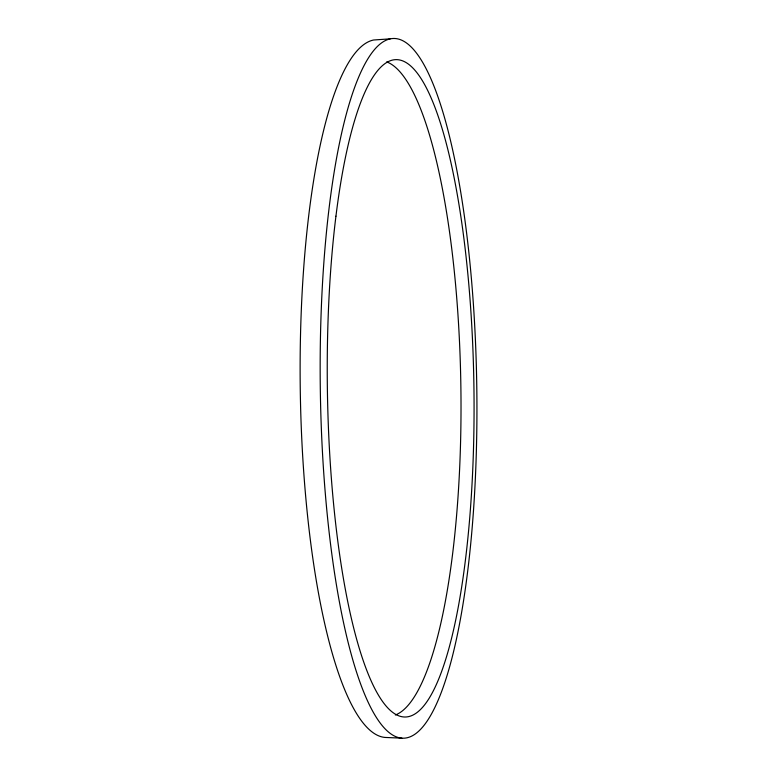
<?xml version="1.0" encoding="UTF-8"?>
<svg xmlns="http://www.w3.org/2000/svg" width="777" height="777" viewBox="0 0 777 777"><rect width="100%" height="100%" fill="white"/><g stroke="black" fill="none" stroke-linecap="round" stroke-linejoin="round"><path stroke-width="1.17" d="M390.258 38.85L373.669 39.996A348.98 81.808 89.2 0 0 300.34 394.561A348.98 81.808 89.2 0 0 385.363 737.451L401.874 738.15A349.893 78.244 89.2 0 0 464.568 217.492A349.893 78.244 89.2 0 0 328.943 209.304A349.893 78.244 89.2 0 0 401.874 738.15M386.713 61.888A327.865 76.622 89.2 0 1 460.887 387.801A327.865 76.622 89.2 0 1 395.347 715.005M335.936 216.191A328.72 73.281 89.2 0 0 402.758 716.85A328.72 73.281 89.2 0 0 463.024 231.818A328.72 73.281 89.2 0 0 335.936 216.191"/></g></svg>
